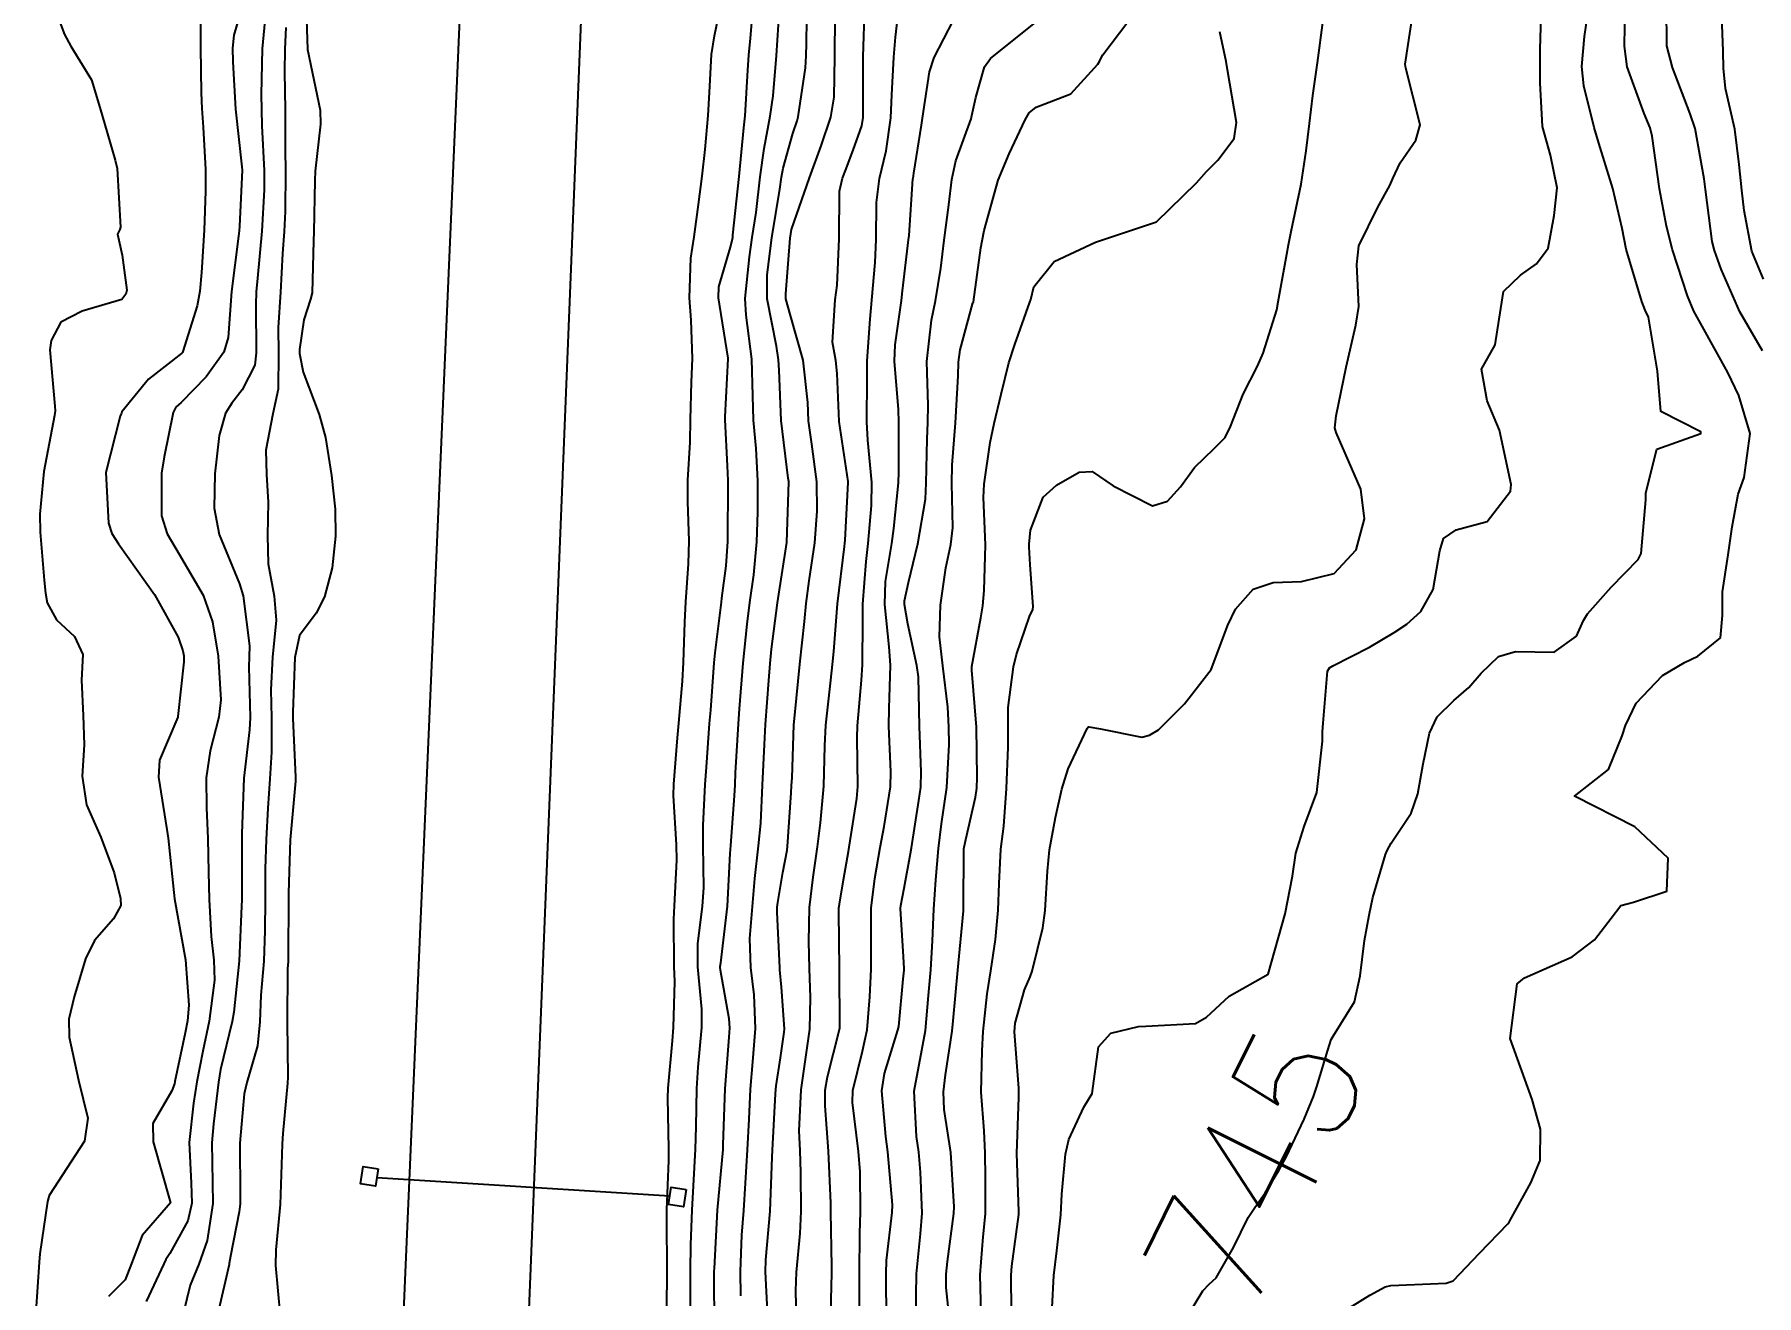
# Model space of a CAD drawing. Header units: metres. Extents: x 318500 to 325275, y 7408834 to 7428799.
# Drawn here: x 320198.6 to 320255.3, y 7412847.5 to 7412889 of the extents above; entities that cross this region are included whole.
import ezdxf
from ezdxf.enums import TextEntityAlignment as Align

# ---------------------------------------------------------------- set-up
doc = ezdxf.new("R2010")
doc.units = ezdxf.units.M
doc.header["$MEASUREMENT"] = 0
for name, color, linetype in [('Cotas', 45, 'Continuous'), ('Curvas de Nivel 1m', 11, 'Continuous'), ('Curvas de Nivel 5m', 15, 'Continuous'), ('Linha Férrea', 20, 'Continuous'), ('Pórticos', 45, 'Continuous')]:
    doc.layers.add(name, color=color, linetype=linetype)
doc.styles.add('Style-STANDARD', font='STANDARD.shx')

msp = doc.modelspace()

# ---------------------------------------------------------------- linework, layer by layer
at = {"layer": 'Curvas de Nivel 1m', "flags": 128}
for points, elevation in [([(320198.983, 7412890.58), (320199.596, 7412888.949), (320199.811, 7412888.567), (320200.485, 7412887.462), (320200.764, 7412886.552), (320201.266, 7412884.822), (320201.329, 7412884.543), (320201.44, 7412882.612), (320201.42, 7412882.541), (320201.345, 7412882.379), (320201.502, 7412881.692), (320201.655, 7412880.538), (320201.621, 7412880.406), (320201.485, 7412880.232), (320200.184, 7412879.855), (320199.474, 7412879.49), (320199.157, 7412878.883), (320199.117, 7412878.575), (320199.279, 7412876.726), (320199.293, 7412876.572), (320199.273, 7412876.417), (320198.924, 7412874.577), (320198.791, 7412873.177), (320198.8, 7412872.579), (320198.935, 7412870.998), (320198.97, 7412870.576), (320199.026, 7412870.254), (320199.341, 7412869.696), (320199.93, 7412869.155), (320200.199, 7412868.557), (320200.16, 7412867.714), (320200.214, 7412866.556), (320200.25, 7412865.591), (320200.186, 7412864.556), (320200.323, 7412863.617), (320200.791, 7412862.547), (320201.232, 7412861.373), (320201.438, 7412860.538), (320201.454, 7412860.3), (320201.21, 7412859.868), (320200.591, 7412859.157), (320200.292, 7412858.553), (320199.912, 7412857.294), (320199.744, 7412856.561), (320199.749, 7412855.974), (320200.065, 7412854.556), (320200.367, 7412853.305), (320200.257, 7412852.553), (320199.092, 7412850.768), (320199.038, 7412850.571), (320198.788, 7412848.85), (320198.763, 7412848.574), (320198.659, 7412846.953)], 736), ([(320205.62, 7412890.49), (320205.168, 7412888.925), (320205.128, 7412888.497), (320205.14, 7412888.051), (320205.229, 7412886.495), (320205.438, 7412884.595), (320205.441, 7412884.491), (320205.356, 7412882.649), (320205.348, 7412882.492), (320205.33, 7412882.314), (320205.099, 7412880.496), (320204.984, 7412878.98), (320204.843, 7412878.499), (320204.263, 7412877.693), (320203.435, 7412876.843), (320203.266, 7412876.688), (320203.174, 7412876.523), (320202.878, 7412875.062), (320202.795, 7412874.526), (320202.794, 7412873.121), (320202.973, 7412872.524), (320203.37, 7412871.861), (320204.16, 7412870.508), (320204.474, 7412869.635), (320204.657, 7412868.5), (320204.745, 7412867.062), (320204.681, 7412866.499), (320204.396, 7412865.39), (320204.26, 7412864.505), (320204.269, 7412863.514), (320204.313, 7412862.504), (320204.343, 7412861.394), (320204.362, 7412860.503), (320204.424, 7412859.279), (320204.516, 7412858.5), (320204.535, 7412857.851), (320204.359, 7412856.502), (320204.153, 7412855.507), (320203.959, 7412854.508), (320203.842, 7412853.797), (320203.705, 7412852.511), (320203.763, 7412851.176), (320203.787, 7412850.51), (320203.662, 7412849.931), (320203.065, 7412848.861), (320202.929, 7412848.655), (320202.864, 7412848.522), (320202.291, 7412847.278)], 734), ([(320207.526, 7412890.461), (320207.59, 7412888.46), (320208.01, 7412886.456), (320208.018, 7412886), (320207.851, 7412884.457), (320207.839, 7412884.153), (320207.8, 7412882.457), (320207.795, 7412882.169), (320207.753, 7412880.457), (320207.696, 7412880.249), (320207.477, 7412879.562), (320207.329, 7412878.595), (320207.33, 7412878.462), (320207.451, 7412877.842), (320207.98, 7412876.455), (320208.183, 7412875.692), (320208.388, 7412874.45), (320208.501, 7412873.341), (320208.514, 7412872.449), (320208.403, 7412871.411), (320208.157, 7412870.452), (320207.884, 7412869.916), (320207.337, 7412869.185), (320207.183, 7412868.462), (320207.108, 7412866.658), (320207.11, 7412866.463), (320207.204, 7412864.528), (320207.202, 7412864.461), (320207.196, 7412864.388), (320207.029, 7412862.463), (320206.972, 7412860.716), (320206.971, 7412860.464), (320206.964, 7412858.693), (320206.958, 7412858.463), (320206.941, 7412858.217), (320206.929, 7412856.464), (320206.945, 7412854.661), (320206.936, 7412854.463), (320206.781, 7412852.799), (320206.761, 7412852.465), (320206.751, 7412852.11), (320206.691, 7412850.466), (320206.555, 7412848.98), (320206.542, 7412848.468), (320206.699, 7412846.801)], 731), ([(320219.393, 7412846.296), (320219.424, 7412847.926), (320219.426, 7412848.296), (320219.413, 7412849.968), (320219.422, 7412850.297), (320219.483, 7412851.919), (320219.488, 7412852.296), (320219.456, 7412853.976), (320219.465, 7412854.297), (320219.603, 7412855.856), (320219.637, 7412856.295), (320219.677, 7412857.803), (320219.662, 7412858.295), (320219.654, 7412859.854), (320219.674, 7412860.295), (320219.743, 7412861.794), (320219.733, 7412862.295), (320219.639, 7412863.924), (320219.646, 7412864.296), (320219.773, 7412865.818), (320219.813, 7412866.295), (320219.931, 7412867.683), (320219.964, 7412868.294), (320220.011, 7412869.626), (320220.047, 7412870.293), (320220.128, 7412871.537), (320220.153, 7412872.292), (320220.113, 7412873.579), (320220.113, 7412874.293), (320220.184, 7412875.537), (320220.202, 7412876.292), (320220.235, 7412877.51), (320220.258, 7412878.292), (320220.214, 7412879.557), (320220.169, 7412880.293), (320220.213, 7412881.589), (320220.313, 7412882.292), (320220.465, 7412883.356), (320220.584, 7412884.29), (320220.678, 7412885.164), (320220.782, 7412886.288), (320220.825, 7412887.04), (320220.89, 7412888.287), (320220.985, 7412888.907), (320221.269, 7412890.284)], 731), ([(320220.199, 7412847.132), (320220.199, 7412848.289), (320220.209, 7412849.152), (320220.249, 7412850.288), (320220.298, 7412851.088), (320220.367, 7412852.287), (320220.383, 7412853.025), (320220.401, 7412854.287), (320220.45, 7412854.988), (320220.575, 7412856.286), (320220.572, 7412856.89), (320220.44, 7412858.287), (320220.442, 7412859.047), (320220.591, 7412860.286), (320220.632, 7412860.883), (320220.615, 7412862.286), (320220.611, 7412862.932), (320220.682, 7412864.286), (320220.724, 7412864.848), (320220.826, 7412866.285), (320220.861, 7412866.73), (320220.977, 7412868.284), (320221.007, 7412868.61), (320221.217, 7412870.281), (320221.231, 7412870.412), (320221.372, 7412871.473), (320221.428, 7412872.279), (320221.44, 7412874.249), (320221.439, 7412874.28), (320221.417, 7412874.761), (320221.34, 7412876.281), (320221.343, 7412876.379), (320221.438, 7412878.28), (320221.436, 7412878.305), (320221.117, 7412880.284), (320221.131, 7412880.648), (320221.515, 7412881.958), (320221.575, 7412882.224), (320221.585, 7412882.279), (320221.593, 7412882.351), (320221.794, 7412884.276), (320221.955, 7412885.883), (320221.995, 7412886.274), (320222.086, 7412887.779), (320222.12, 7412888.272), (320222.167, 7412888.833), (320222.293, 7412890.27)], 732), ([(320221.85, 7412847.466), (320221.842, 7412848.268), (320221.891, 7412849.455), (320221.951, 7412850.267), (320222.005, 7412851.168), (320222.075, 7412852.266), (320222.131, 7412853.271), (320222.17, 7412854.265), (320222.253, 7412855.164), (320222.341, 7412856.262), (320222.291, 7412857.368), (320222.179, 7412858.265), (320222.154, 7412859.216), (320222.233, 7412860.265), (320222.312, 7412861.186), (320222.434, 7412862.262), (320222.509, 7412863.014), (320222.57, 7412864.261), (320222.627, 7412865.594), (320222.664, 7412866.26), (320222.77, 7412867.707), (320222.818, 7412868.258), (320222.864, 7412868.73), (320223.059, 7412870.255), (320223.369, 7412872.239), (320223.39, 7412872.917), (320223.429, 7412874.23), (320223.428, 7412874.25), (320223.412, 7412874.361), (320223.184, 7412876.254), (320223.112, 7412877.91), (320223.097, 7412878.255), (320223.027, 7412878.697), (320222.724, 7412880.261), (320222.722, 7412881.041), (320222.878, 7412882.26), (320223.14, 7412883.86), (320223.196, 7412884.255), (320223.245, 7412884.554), (320223.562, 7412885.69), (320223.706, 7412886.11), (320223.745, 7412886.247), (320223.982, 7412887.856), (320224.005, 7412888.244), (320224.009, 7412888.649), (320224.037, 7412890.244)], 734), ([(320224.801, 7412846.456), (320224.849, 7412848.223), (320224.851, 7412848.435), (320224.82, 7412850.224), (320224.811, 7412850.508), (320224.739, 7412852.226), (320224.623, 7412853.716), (320224.628, 7412854.228), (320224.704, 7412854.669), (320225.105, 7412856.221), (320225.115, 7412856.276), (320225.103, 7412858.221), (320225.078, 7412860.082), (320225.083, 7412860.222), (320225.096, 7412860.348), (320225.234, 7412861.148), (320225.391, 7412862.075), (320225.414, 7412862.218), (320225.67, 7412863.82), (320225.708, 7412864.216), (320225.682, 7412865.83), (320225.691, 7412866.216), (320225.826, 7412867.711), (320225.859, 7412868.215), (320225.867, 7412869.7), (320225.863, 7412870.215), (320225.972, 7412871.616), (320226.041, 7412872.213), (320226.154, 7412873.457), (320226.162, 7412874.212), (320226.032, 7412875.613), (320226, 7412876.214), (320226.006, 7412877.663), (320226.007, 7412878.215), (320226.107, 7412879.587), (320226.167, 7412880.213), (320226.27, 7412881.451), (320226.307, 7412882.212), (320226.32, 7412883.424), (320226.412, 7412884.211), (320226.634, 7412885.129), (320226.785, 7412886.208), (320226.824, 7412886.965), (320226.892, 7412888.207), (320226.946, 7412888.867), (320227.093, 7412890.205)], 737), ([(320206.232, 7412889.86), (320206.105, 7412888.482), (320206.07, 7412886.978), (320206.08, 7412886.482), (320206.093, 7412885.951), (320206.167, 7412884.481), (320206.173, 7412883.837), (320206.096, 7412882.481), (320205.948, 7412880.936), (320205.911, 7412880.484), (320205.893, 7412880.075), (320205.908, 7412878.483), (320205.861, 7412878.076), (320205.442, 7412877.268), (320205.103, 7412876.827), (320204.894, 7412876.498), (320204.687, 7412875.765), (320204.544, 7412874.503), (320204.525, 7412873.371), (320204.688, 7412872.5), (320205.356, 7412870.883), (320205.475, 7412870.488), (320205.688, 7412868.839), (320205.677, 7412868.485), (320205.662, 7412868.148), (320205.711, 7412866.484), (320205.692, 7412866.086), (320205.502, 7412864.487), (320205.439, 7412862.675), (320205.434, 7412862.487), (320205.429, 7412862.306), (320205.429, 7412860.487), (320205.428, 7412860.276), (320205.352, 7412858.488), (320205.173, 7412856.795), (320205.117, 7412856.491), (320204.734, 7412854.908), (320204.664, 7412854.497), (320204.499, 7412853.119), (320204.45, 7412852.5), (320204.462, 7412851.858), (320204.481, 7412850.499), (320204.29, 7412849.284), (320204.022, 7412848.506), (320203.738, 7412847.821), (320203.412, 7412846.514)], 733), ([(320220.982, 7412846.33), (320220.981, 7412848.281), (320220.983, 7412848.359), (320221.09, 7412850.28), (320221.269, 7412852.278), (320221.277, 7412852.442), (320221.333, 7412854.277), (320221.47, 7412855.97), (320221.49, 7412856.275), (320221.473, 7412856.574), (320221.189, 7412858.178), (320221.174, 7412858.28), (320221.174, 7412858.297), (320221.192, 7412858.413), (320221.419, 7412860.277), (320221.505, 7412862.017), (320221.519, 7412862.276), (320221.641, 7412863.908), (320221.662, 7412864.274), (320221.679, 7412864.669), (320221.775, 7412866.273), (320221.809, 7412866.774), (320221.932, 7412868.271), (320222.063, 7412869.555), (320222.153, 7412870.268), (320222.283, 7412871.18), (320222.385, 7412872.265), (320222.415, 7412873.245), (320222.415, 7412874.265), (320222.357, 7412875.335), (320222.272, 7412876.268), (320222.244, 7412877.064), (320222.216, 7412878.269), (320222.031, 7412879.723), (320221.994, 7412880.272), (320222.141, 7412881.64), (320222.23, 7412882.269), (320222.354, 7412883.093), (320222.494, 7412884.266), (320222.622, 7412885.196), (320222.817, 7412886.261), (320222.912, 7412886.928), (320223.03, 7412888.259), (320223.128, 7412889.77)], 733), ([(320223.701, 7412846.24), (320223.66, 7412847.631), (320223.68, 7412848.241), (320223.804, 7412849.515), (320223.834, 7412850.239), (320223.828, 7412851.521), (320223.804, 7412852.24), (320223.778, 7412852.892), (320223.842, 7412854.239), (320224.007, 7412855.388), (320224.126, 7412856.236), (320224.142, 7412857.279), (320224.118, 7412858.236), (320224.096, 7412859.124), (320224.108, 7412860.237), (320224.233, 7412861.237), (320224.381, 7412862.233), (320224.476, 7412863.018), (320224.584, 7412864.23), (320224.619, 7412865.556), (320224.648, 7412866.23), (320224.814, 7412867.719), (320224.87, 7412868.227), (320224.908, 7412868.655), (320225.033, 7412870.225), (320225.263, 7412872.106), (320225.28, 7412872.221), (320225.286, 7412872.317), (320225.39, 7412874.22), (320225.386, 7412874.245), (320225.092, 7412876.225), (320225.027, 7412877.798), (320224.974, 7412878.227), (320224.87, 7412878.828), (320224.952, 7412880.228), (320225.019, 7412880.705), (320225.089, 7412882.226), (320225.105, 7412883.795), (320225.201, 7412884.225), (320225.293, 7412884.474), (320225.554, 7412885.15), (320225.836, 7412885.947), (320225.876, 7412886.217), (320225.876, 7412887.937), (320225.877, 7412888.217), (320225.934, 7412889.9)], 736), ([(320230.783, 7412846.144), (320230.744, 7412847.831), (320230.745, 7412848.145), (320230.766, 7412848.443), (320230.997, 7412850.141), (320230.998, 7412850.235), (320230.931, 7412852.143), (320230.999, 7412854.003), (320231.002, 7412854.142), (320230.995, 7412854.29), (320230.862, 7412856.145), (320230.881, 7412856.438), (320231.191, 7412857.526), (320231.374, 7412857.962), (320231.441, 7412858.138), (320231.786, 7412859.563), (320231.87, 7412860.134), (320231.945, 7412861.428), (320232.011, 7412862.132), (320232.202, 7412863.194), (320232.416, 7412864.129), (320232.62, 7412864.793), (320233.25, 7412866.12), (320233.269, 7412866.152), (320233.301, 7412866.177), (320233.693, 7412866.114), (320235.047, 7412865.843), (320235.298, 7412865.901), (320235.594, 7412866.086), (320236.449, 7412866.937), (320237.33, 7412868.06), (320237.88, 7412869.527), (320238.126, 7412870.052), (320238.71, 7412870.703), (320239.369, 7412870.922), (320240.297, 7412870.954), (320241.372, 7412871.226), (320242.101, 7412871.999), (320242.375, 7412873.016), (320242.258, 7412873.997), (320241.438, 7412875.863), (320241.4, 7412876.011), (320241.444, 7412876.405), (320241.769, 7412878.005), (320242.089, 7412879.393), (320242.191, 7412879.999), (320242.125, 7412881.387), (320242.191, 7412882), (320242.814, 7412883.272), (320243.212, 7412883.985), (320243.311, 7412884.216), (320243.551, 7412884.731), (320244.063, 7412885.474), (320244.205, 7412885.974), (320243.733, 7412887.843), (320243.711, 7412887.979), (320243.967, 7412889.625)], 743), ([(320232.102, 7412847.076), (320232.148, 7412848.129), (320232.254, 7412848.946), (320232.387, 7412850.127), (320232.416, 7412850.811), (320232.531, 7412852.126), (320232.641, 7412852.609), (320233.135, 7412853.665), (320233.409, 7412854.116), (320233.62, 7412855.656), (320234.032, 7412856.107), (320234.943, 7412856.324), (320235.174, 7412856.336), (320236.818, 7412856.423), (320237.178, 7412856.625), (320237.921, 7412857.32), (320239.2, 7412858.04), (320239.763, 7412860.032), (320240.002, 7412861.265), (320240.114, 7412862.027), (320240.39, 7412862.897), (320240.801, 7412864.017), (320240.989, 7412865.707), (320240.996, 7412866.015), (320241.017, 7412866.301), (320241.156, 7412868.013), (320241.221, 7412868.122), (320241.333, 7412868.184), (320242.536, 7412868.798), (320243.35, 7412869.28), (320243.769, 7412869.561), (320244.233, 7412869.971), (320244.636, 7412870.699), (320244.849, 7412871.965), (320244.978, 7412872.373), (320245.39, 7412872.659), (320246.408, 7412872.932), (320247.179, 7412873.933), (320247.197, 7412874.15), (320246.811, 7412875.939), (320246.408, 7412876.904), (320246.229, 7412877.948), (320246.671, 7412878.743), (320246.855, 7412879.94), (320246.943, 7412880.494), (320247.507, 7412881.036), (320248.031, 7412881.403), (320248.417, 7412881.917), (320248.617, 7412883), (320248.71, 7412883.912), (320248.491, 7412884.981), (320248.226, 7412885.92), (320248.152, 7412887.361), (320248.152, 7412887.922), (320248.153, 7412888.469), (320248.2, 7412889.921)], 744), ([(320241.045, 7412846.556), (320242.55, 7412847.483), (320243.058, 7412847.761), (320243.236, 7412847.8), (320245.059, 7412847.883), (320245.294, 7412847.956), (320246.153, 7412848.865), (320247.089, 7412849.837), (320247.131, 7412849.888), (320247.151, 7412849.929), (320247.845, 7412851.183), (320248.158, 7412851.914), (320248.162, 7412852.946), (320247.886, 7412853.919), (320247.17, 7412855.93), (320247.399, 7412857.725), (320247.641, 7412857.923), (320249.207, 7412858.619), (320249.937, 7412859.169), (320250.486, 7412859.887), (320250.808, 7412860.302), (320251.228, 7412860.414), (320252.319, 7412860.779), (320252.371, 7412861.863), (320251.265, 7412862.893), (320249.28, 7412863.9), (320250.404, 7412864.774), (320250.849, 7412865.885), (320250.96, 7412866.228), (320251.316, 7412866.956), (320252.183, 7412867.867), (320252.901, 7412868.292), (320253.34, 7412868.503), (320254.087, 7412869.101), (320254.149, 7412869.838), (320254.151, 7412870.622), (320254.341, 7412871.836), (320254.47, 7412872.757), (320254.674, 7412873.831), (320254.862, 7412874.385), (320255.06, 7412875.826), (320254.696, 7412877.075), (320254.329, 7412877.837), (320253.483, 7412879.361), (320253.212, 7412879.854), (320253.002, 7412880.353), (320252.51, 7412881.865), (320252.309, 7412882.65), (320252.081, 7412883.872), (320251.834, 7412885.608), (320251.771, 7412885.877), (320251.577, 7412886.354), (320251.02, 7412887.886), (320250.931, 7412888.563), (320250.95, 7412889.887)], 746), ([(320255.471, 7412878.55), (320254.728, 7412879.831), (320254.115, 7412881.237), (320253.894, 7412881.844), (320253.819, 7412882.142), (320253.595, 7412883.849), (320253.545, 7412884.202), (320253.249, 7412885.855), (320253.095, 7412886.34), (320252.503, 7412887.866), (320252.318, 7412888.58), (320252.314, 7412889.87)], 747), ([(320255.506, 7412880.907), (320255.114, 7412881.826), (320254.869, 7412883.166), (320254.792, 7412883.831), (320254.707, 7412884.679), (320254.561, 7412885.835), (320254.253, 7412887.177), (320254.184, 7412887.841), (320254.172, 7412888.407), (320254.124, 7412889.842)], 748), ([(320206.887, 7412889.185), (320206.846, 7412888.471), (320206.834, 7412887.722), (320206.86, 7412886.471), (320206.862, 7412885.158), (320206.868, 7412884.47), (320206.862, 7412883.128), (320206.829, 7412882.47), (320206.776, 7412881.744), (320206.705, 7412880.472), (320206.628, 7412879.318), (320206.639, 7412878.472), (320206.628, 7412877.287), (320206.45, 7412876.475), (320206.224, 7412875.284), (320206.247, 7412874.477), (320206.305, 7412873.568), (320206.279, 7412872.477), (320206.302, 7412871.54), (320206.502, 7412870.473), (320206.559, 7412869.689), (320206.443, 7412868.473), (320206.391, 7412867.397), (320206.414, 7412866.473), (320206.411, 7412865.345), (320206.353, 7412864.474), (320206.288, 7412863.502), (320206.233, 7412862.475), (320206.2, 7412861.511), (320206.2, 7412860.475), (320206.196, 7412859.484), (320206.153, 7412858.476), (320206.059, 7412857.357), (320206.027, 7412856.477), (320205.952, 7412855.684), (320205.603, 7412854.483), (320205.51, 7412854.108), (320205.364, 7412852.486), (320205.379, 7412850.772), (320205.379, 7412850.486), (320205.345, 7412850.227), (320205.064, 7412848.775), (320205.022, 7412848.529), (320205.015, 7412848.491), (320204.65, 7412846.882)], 732), ([(320225.764, 7412846.213), (320225.761, 7412847.504), (320225.76, 7412848.213), (320225.768, 7412849.525), (320225.791, 7412850.213), (320225.785, 7412851.538), (320225.73, 7412852.214), (320225.525, 7412853.827), (320225.535, 7412854.216), (320225.857, 7412855.516), (320226.008, 7412856.212), (320226.103, 7412857.294), (320226.14, 7412858.211), (320226.139, 7412859.283), (320226.144, 7412860.211), (320226.258, 7412861.186), (320226.443, 7412862.208), (320226.569, 7412862.899), (320226.776, 7412864.205), (320226.793, 7412864.697), (320226.728, 7412866.206), (320226.731, 7412866.783), (320226.776, 7412868.206), (320226.739, 7412868.806), (320226.586, 7412870.208), (320226.614, 7412870.961), (320226.817, 7412872.206), (320226.889, 7412872.703), (320227.038, 7412874.204), (320227.051, 7412874.568), (320227.051, 7412876.204), (320227.036, 7412876.613), (320226.914, 7412878.205), (320226.933, 7412878.741), (320227.139, 7412880.204), (320227.178, 7412880.52), (320227.375, 7412882.201), (320227.388, 7412882.334), (320227.518, 7412884.2), (320227.523, 7412884.218), (320227.543, 7412884.39), (320227.793, 7412885.97), (320227.829, 7412886.196), (320228.062, 7412887.724), (320228.212, 7412888.191), (320228.855, 7412889.424)], 738), ([(320226.642, 7412846.606), (320226.63, 7412848.204), (320226.648, 7412848.622), (320226.836, 7412850.203), (320226.839, 7412850.457), (320226.689, 7412852.204), (320226.629, 7412852.701), (320226.494, 7412854.206), (320226.576, 7412854.779), (320227.023, 7412856.201), (320227.048, 7412856.325), (320227.195, 7412857.879), (320227.226, 7412858.174), (320227.225, 7412858.2), (320227.229, 7412858.228), (320227.204, 7412858.61), (320227.112, 7412860.201), (320227.118, 7412860.305), (320227.23, 7412860.878), (320227.435, 7412862.009), (320227.465, 7412862.197), (320227.71, 7412863.757), (320227.773, 7412864.193), (320227.787, 7412864.694), (320227.729, 7412866.194), (320227.694, 7412867.825), (320227.649, 7412868.195), (320227.351, 7412869.568), (320227.234, 7412870.201), (320227.238, 7412870.325), (320227.367, 7412870.923), (320227.679, 7412872.196), (320227.927, 7412873.667), (320227.951, 7412874.192), (320227.981, 7412875.643), (320228.011, 7412876.191), (320228.016, 7412876.762), (320227.969, 7412878.192), (320228.122, 7412879.549), (320228.257, 7412880.188), (320228.429, 7412881.263), (320228.545, 7412882.185), (320228.702, 7412883.352), (320228.798, 7412884.181), (320228.93, 7412884.799), (320229.428, 7412886.172), (320229.459, 7412886.284), (320229.581, 7412886.879), (320229.874, 7412887.888), (320230.069, 7412888.163), (320231.613, 7412889.403)], 739), ([(320228.772, 7412846.174), (320228.614, 7412847.735), (320228.61, 7412848.177), (320228.653, 7412848.59), (320228.865, 7412850.173), (320228.875, 7412850.392), (320228.763, 7412852.175), (320228.549, 7412853.594), (320228.517, 7412854.179), (320228.591, 7412854.736), (320228.806, 7412856.175), (320228.839, 7412856.511), (320228.992, 7412858.173), (320229.178, 7412860.129), (320229.182, 7412860.171), (320229.183, 7412860.208), (320229.194, 7412862.171), (320229.199, 7412862.222), (320229.255, 7412862.475), (320229.58, 7412863.861), (320229.616, 7412864.165), (320229.63, 7412864.511), (320229.607, 7412866.165), (320229.45, 7412868.047), (320229.451, 7412868.168), (320229.754, 7412869.764), (320229.821, 7412870.163), (320229.865, 7412870.663), (320229.902, 7412872.162), (320229.84, 7412873.727), (320229.856, 7412874.163), (320230.061, 7412875.53), (320230.187, 7412876.159), (320230.417, 7412877.122), (320230.668, 7412878.152), (320230.865, 7412878.753), (320231.367, 7412880.142), (320231.394, 7412880.239), (320231.498, 7412880.653), (320232.164, 7412881.48), (320233.52, 7412882.12), (320235.527, 7412882.79), (320236.845, 7412884.07), (320237.17, 7412884.441), (320237.551, 7412884.818), (320238.083, 7412885.534), (320238.163, 7412886.054), (320237.869, 7412887.784), (320237.82, 7412888.058), (320237.61, 7412889.04)], 741), ([(320229.763, 7412846.875), (320229.729, 7412848.16), (320229.832, 7412849.405), (320229.906, 7412850.158), (320229.906, 7412851.36), (320229.891, 7412852.158), (320229.855, 7412852.887), (320229.756, 7412854.161), (320229.797, 7412855.524), (320229.831, 7412856.16), (320229.954, 7412857.393), (320230.083, 7412858.157), (320230.237, 7412859.181), (320230.325, 7412860.153), (320230.357, 7412861.029), (320230.411, 7412862.153), (320230.502, 7412862.911), (320230.6, 7412864.15), (320230.652, 7412865.508), (320230.645, 7412866.15), (320230.646, 7412866.813), (320230.821, 7412868.148), (320230.92, 7412868.563), (320231.355, 7412869.804), (320231.459, 7412870.038), (320231.474, 7412870.139), (320231.374, 7412871.502), (320231.338, 7412872.099), (320231.337, 7412872.141), (320231.339, 7412872.183), (320231.388, 7412872.652), (320231.805, 7412873.735), (320232.242, 7412874.132), (320232.985, 7412874.556), (320233.417, 7412874.579), (320234.108, 7412874.11), (320235.4, 7412873.446), (320235.887, 7412873.598), (320236.315, 7412874.076), (320236.784, 7412874.705), (320237.429, 7412875.333), (320237.792, 7412875.699), (320237.962, 7412876.055), (320238.38, 7412877.121), (320238.857, 7412878.046), (320239.045, 7412878.465), (320239.488, 7412879.899), (320239.514, 7412880.015), (320239.515, 7412880.04), (320239.823, 7412881.728), (320239.877, 7412882.035), (320239.962, 7412882.471), (320240.292, 7412884.029), (320240.457, 7412885.126), (320240.564, 7412886.025), (320240.669, 7412886.939), (320240.827, 7412888.022), (320241.017, 7412889.422)], 742)]:
    msp.add_lwpolyline(points, dxfattribs=dict(at, elevation=elevation))
at = {"layer": 'Curvas de Nivel 5m', "flags": 128}
for points, elevation in [([(320204.077, 7412890.049), (320204.076, 7412888.513), (320204.093, 7412887.03), (320204.114, 7412886.512), (320204.167, 7412885.904), (320204.241, 7412884.509), (320204.241, 7412883.797), (320204.198, 7412882.51), (320204.103, 7412881.118), (320204.048, 7412880.512), (320203.969, 7412880.027), (320203.496, 7412878.519), (320203.483, 7412878.496), (320203.459, 7412878.474), (320202.36, 7412877.617), (320201.487, 7412876.539), (320201.47, 7412876.499), (320201.429, 7412876.393), (320200.963, 7412874.547), (320201.051, 7412872.879), (320201.158, 7412872.543), (320201.375, 7412872.195), (320202.56, 7412870.528), (320203.336, 7412869.133), (320203.494, 7412868.68), (320203.523, 7412868.517), (320203.526, 7412868.318), (320203.325, 7412866.52), (320203.323, 7412866.496), (320203.299, 7412866.421), (320202.722, 7412865.082), (320202.693, 7412864.526), (320202.968, 7412862.807), (320203.014, 7412862.522), (320203.22, 7412860.52), (320203.578, 7412858.514), (320203.693, 7412857.03), (320203.644, 7412856.513), (320203.565, 7412856.113), (320203.231, 7412854.519), (320203.216, 7412854.442), (320203.135, 7412854.202), (320202.511, 7412853.135), (320202.512, 7412852.526), (320203.09, 7412850.52), (320202.154, 7412849.449), (320201.808, 7412848.533), (320201.591, 7412847.996), (320201.044, 7412847.44)], 735), ([(320222.752, 7412846.537), (320222.665, 7412848.256), (320222.674, 7412848.648), (320222.815, 7412850.254), (320222.887, 7412852.024), (320222.897, 7412852.253), (320222.998, 7412854.112), (320223.007, 7412854.252), (320223.018, 7412854.376), (320223.156, 7412855.291), (320223.283, 7412856.133), (320223.29, 7412856.248), (320223.19, 7412857.614), (320223.139, 7412858.191), (320223.134, 7412858.251), (320223.045, 7412860.08), (320223.051, 7412860.253), (320223.069, 7412860.406), (320223.237, 7412861.387), (320223.377, 7412862.119), (320223.394, 7412862.248), (320223.511, 7412864.012), (320223.525, 7412864.246), (320223.537, 7412864.5), (320223.602, 7412866.245), (320223.626, 7412866.566), (320223.797, 7412868.243), (320223.946, 7412869.646), (320224.007, 7412870.24), (320224.106, 7412870.978), (320224.285, 7412872.236), (320224.364, 7412873.267), (320224.35, 7412874.236), (320224.193, 7412875.474), (320224.085, 7412876.24), (320224.054, 7412876.849), (320223.906, 7412878.243), (320223.482, 7412879.706), (320223.338, 7412880.252), (320223.33, 7412880.415), (320223.471, 7412882.251), (320223.523, 7412882.538), (320224.109, 7412884.241), (320224.5, 7412885.291), (320224.814, 7412886.231), (320224.919, 7412886.89), (320224.943, 7412888.23), (320224.957, 7412889.573)], 735), ([(320227.615, 7412846.76), (320227.631, 7412848.191), (320227.77, 7412849.499), (320227.817, 7412850.189), (320227.765, 7412851.535), (320227.709, 7412852.191), (320227.638, 7412852.705), (320227.556, 7412854.194), (320227.806, 7412855.545), (320227.925, 7412856.189), (320228.033, 7412857.342), (320228.11, 7412858.186), (320228.164, 7412859.141), (320228.202, 7412860.185), (320228.274, 7412861.145), (320228.357, 7412862.183), (320228.459, 7412862.985), (320228.633, 7412864.18), (320228.709, 7412865.594), (320228.699, 7412866.179), (320228.666, 7412866.823), (320228.499, 7412868.182), (320228.39, 7412869.139), (320228.42, 7412870.184), (320228.603, 7412871.413), (320228.764, 7412872.179), (320228.827, 7412872.74), (320228.798, 7412874.179), (320228.81, 7412874.789), (320228.917, 7412876.178), (320229.003, 7412877.724), (320229.011, 7412878.177), (320229.066, 7412878.575), (320229.489, 7412880.124), (320229.504, 7412880.156), (320229.753, 7412881.93), (320229.792, 7412882.166), (320229.858, 7412882.5), (320230.323, 7412884.158), (320230.677, 7412885.029), (320231.209, 7412886.145), (320231.339, 7412886.378), (320231.576, 7412886.557), (320232.714, 7412886.997), (320233.598, 7412887.978), (320233.651, 7412888.067), (320233.676, 7412888.119), (320233.769, 7412888.284), (320235.133, 7412890.097)], 740), ([(320236.107, 7412846.074), (320237.056, 7412847.633), (320237.267, 7412847.848), (320237.489, 7412848.056), (320238.067, 7412849.059), (320238.546, 7412850.045), (320238.764, 7412850.374), (320239.102, 7412850.854), (320239.556, 7412851.591), (320239.794, 7412852.03), (320240.389, 7412853.278), (320240.701, 7412854.017), (320240.81, 7412854.35), (320241.163, 7412855.541), (320241.28, 7412855.897), (320241.344, 7412856.007), (320242.045, 7412857.139), (320242.231, 7412857.995), (320242.372, 7412859.153), (320242.527, 7412859.99), (320242.647, 7412860.57), (320243.06, 7412861.983), (320243.118, 7412862.116), (320243.256, 7412862.351), (320243.905, 7412863.339), (320244.126, 7412863.972), (320244.303, 7412864.957), (320244.508, 7412865.968), (320244.761, 7412866.512), (320245.316, 7412867.048), (320245.804, 7412867.471), (320246.212, 7412867.947), (320246.786, 7412868.49), (320247.341, 7412868.656), (320248.616, 7412868.635), (320249.349, 7412869.163), (320249.579, 7412869.675), (320249.711, 7412869.896), (320250.487, 7412870.771), (320251.378, 7412871.687), (320251.473, 7412871.879), (320251.634, 7412873.649), (320251.631, 7412873.877), (320251.989, 7412875.315), (320253.44, 7412875.825), (320253.44, 7412875.882), (320252.129, 7412876.552), (320252.012, 7412877.872), (320251.715, 7412879.648), (320251.607, 7412879.878), (320251.494, 7412880.163), (320250.987, 7412881.885), (320250.849, 7412882.565), (320250.548, 7412883.89), (320250.08, 7412885.377), (320249.929, 7412885.896), (320249.59, 7412887.262), (320249.525, 7412887.901), (320249.61, 7412888.879), (320249.741, 7412889.777)], 745)]:
    msp.add_lwpolyline(points, dxfattribs=dict(at, elevation=elevation))
at = {"layer": 'Linha Férrea'}
for points in [[(320243.121, 7412578.113, -0.022066), (320218.658, 7412665.024, -0.057292), (320208.419, 7412757.765, -0.015116), (320209.147, 7412809.731), (320212.999, 7412898.464), (320217.75, 7413022.223), (320218.868, 7413065.549, 0.002845), (320222.472, 7413170.398), (320223.919, 7413209.926, 0.002082), (320224.705, 7413276.661, 0.003632), (320228.062, 7413358.946, 0.007114), (320228.457, 7413437.225, 0.052007), (320207.388, 7413601.502), (320189.576, 7413674.05, -0.009688), (320173.972, 7413744.603, -0.038503), (320163.913, 7413836.791, -0.068065), (320181.512, 7414006.598, -0.018281), (320204.23, 7414088.365, -0.009006), (320223.393, 7414139.109, -0.076005), (320320.437, 7414311.999, -0.027328)], [(320242.602, 7412592.989, -0.039479), (320216.599, 7412699.687, -0.043029), (320212.659, 7412775.314, -0.005074), (320213.553, 7412813.867), (320216.907, 7412896.875), (320221.075, 7413002.371), (320228.419, 7413254.256, -0.010419), (320230.392, 7413317.782, 0.015269), (320232.714, 7413433.25, 0.053346), (320210.954, 7413604.021, -0.008287), (320181.836, 7413725.169, -0.048428), (320167.711, 7413850.7, -0.046719), (320177.501, 7413966.93, -0.025435), (320202.239, 7414068.044, -0.032111), (320214.5, 7414104.857, -0.012996), (320241.049, 7414171.317, -0.059467), (320320.452, 7414305.187)]]:
    msp.add_lwpolyline(points, format="xyb", dxfattribs=at)
at = {"layer": 'Pórticos'}
for points in [[(320209.924, 7412851.637), (320209.835, 7412851.067), (320209.341, 7412851.144), (320209.431, 7412851.715)], [(320220.055, 7412850.965), (320219.966, 7412850.395), (320219.473, 7412850.472), (320219.562, 7412851.043)]]:
    msp.add_lwpolyline(points, close=True, dxfattribs=at)
msp.add_lwpolyline([(320209.879, 7412851.352), (320219.517, 7412850.758)], dxfattribs=at)

# ---------------------------------------------------------------- texts
at = {"layer": 'Cotas', "style": 'Style-STANDARD'}
msp.add_text('745', height=4, rotation=63.5542, dxfattribs=at).set_placement((320238.799, 7412851.676, 745), align=Align.MIDDLE_CENTER)

doc.saveas('drawing.dxf')
